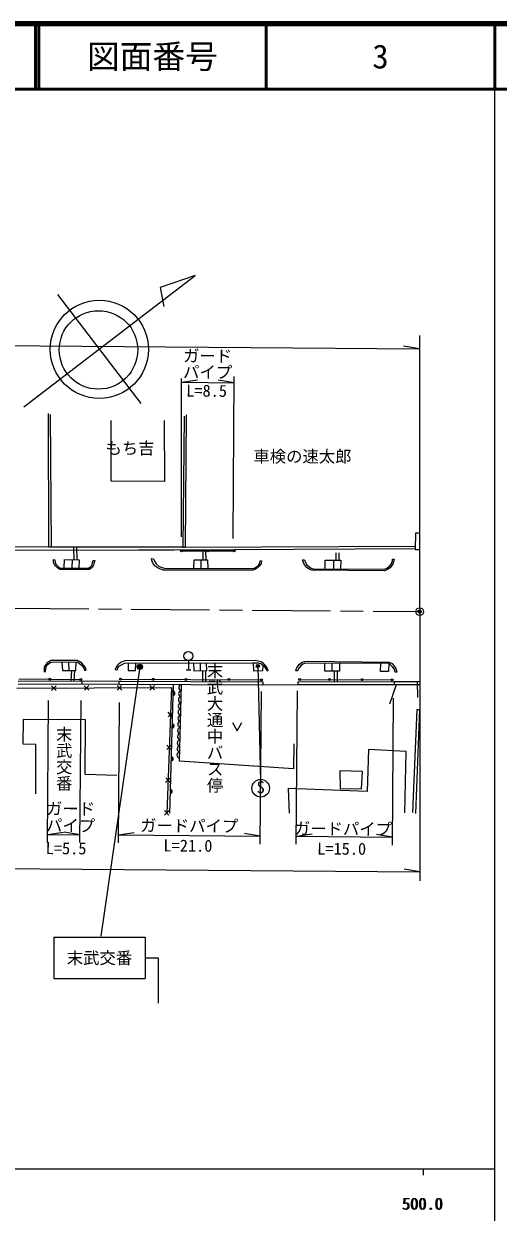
# Model space of a CAD drawing. Units: millimetres at full size, sheet at 1:1000; details may follow other scales. Extents: x 40000 to 680000, y 20000 to 380000.
# Drawn here: x 506944 to 579500, y 198357 to 380000 of the extents above; entities that cross this region are included whole.
import ezdxf
from ezdxf.enums import TextEntityAlignment as Align

# ---------------------------------------------------------------- set-up
doc = ezdxf.new("R2010")
doc.units = ezdxf.units.MM
doc.header["$LTSCALE"] = 1000
doc.header["$PDMODE"] = 32
doc.header["$PDSIZE"] = 500
doc.linetypes.add('CHAIN', pattern=[18.5, 12, -1.5, 3.5, -1.5])
for name, color, linetype, lineweight in [('M-BGD', 7, 'Continuous', 25), ('M-BGD-EXST', 7, 'Continuous', 25), ('M-BMK', 2, 'CHAIN', 13), ('M-BMK-OTRS', 5, 'Continuous', 25), ('M-BMK-SRVR', 3, 'Continuous', 25), ('M-STR-HTXT', 7, 'Continuous', 13), ('M-STR-STRC', 7, 'Continuous', 25), ('M-TTL', 2, 'Continuous', 140), ('M-TTL-BAND', 7, 'Continuous', 25), ('M-TTL-LINE', 7, 'Continuous', 50)]:
    doc.layers.add(name, color=color, linetype=linetype, lineweight=lineweight)
for name, color, linetype in [('M-BMK-HTXT', 7, 'Continuous'), ('M-OTRS', 6, 'Continuous'), ('M-TTL-TXT', 7, 'Continuous')]:
    doc.layers.add(name, color=color, linetype=linetype)
doc.styles.add('@ＭＳ ゴシック', font='')
doc.styles.add('ＭＳ ゴシック', font='')
doc.styles.get('@ＭＳ ゴシック').set_extended_font_data('@MS Gothic')
doc.styles.get('ＭＳ ゴシック').set_extended_font_data('MS Gothic')

msp = doc.modelspace()

# ---------------------------------------------------------------- hatches: boundary and pattern name
at = {"layer": 'M-BGD'}
for points in [[(529823, 277969), (529805, 277343, 0.84072)], [(529683, 272971), (529666, 272345, 0.84072)], [(529544, 267972), (529526, 267347, 0.84072)], [(529404, 262974), (529387, 262349, 0.84072)]]:
    msp.add_hatch(color=256, dxfattribs=at).paths.add_polyline_path(points)
at = {"layer": 'M-BGD-EXST'}
msp.add_hatch(color=256, dxfattribs=at).paths.add_polyline_path([(542523, 281942, 0.41421), (542650, 281612, 0.41421), (542980, 281739, 1)])
at = {"layer": 'M-STR-STRC'}
msp.add_hatch(color=256, dxfattribs=at).paths.add_polyline_path([(525072, 281580, 0.41421), (524833, 282093, 0.41421), (524320, 281854, 1)])

# ---------------------------------------------------------------- linework, layer by layer
at = {"layer": 'M-BGD'}
for p, q in [((511006, 320287), (511136, 300019)), ((514548, 300005), (514595, 298075)), ((514998, 300016), (515045, 298086)), ((529917, 299606), (566821, 299793)), ((531282, 300002), (531638, 300000)), ((514322, 298104), (514316, 296826)), ((531085, 299466), (539112, 299445)), ((534045, 298056), (534018, 296772)), ((534308, 299455), (534312, 298055)), ((534758, 299456), (534762, 298056)), ((554655, 299115), (554665, 298030)), ((555105, 299119), (555115, 298034)), ((513865, 281163), (513857, 282453)), ((532123, 282668), (532123, 281268)), ((533981, 281139), (533947, 282313)), ((554115, 281052), (554118, 282268)), ((506185, 279857), (515655, 279795)), ((514231, 281164), (514149, 279551)), ((514682, 281164), (514600, 279552)), ((521738, 279828), (543310, 279739)), ((534287, 281143), (534274, 279458)), ((534737, 281148), (534724, 279455)), ((549135, 279790), (563283, 279740)), ((554419, 281051), (554414, 279445)), ((554869, 281050), (554864, 279445)), ((506095, 279529), (515806, 279556)), ((506097, 279079), (515807, 279106)), ((511206, 278814), (511916, 278110)), ((511913, 278817), (511209, 278106)), ((515806, 279556), (521474, 279532)), ((515806, 279556), (515807, 279106)), ((515807, 279106), (521472, 279082)), ((516206, 278836), (516916, 278132)), ((516913, 278839), (516209, 278129)), ((521206, 278858), (521916, 278154)), ((521913, 278862), (521209, 278151)), ((521474, 279532), (521472, 279082)), ((521472, 279082), (543492, 278954)), ((521474, 279532), (543494, 279404)), ((526206, 278881), (526916, 278177)), ((526913, 278884), (526209, 278174)), ((529303, 259332), (529853, 279034)), ((543494, 279404), (543491, 278954)), ((543491, 278954), (548869, 278990)), ((548869, 279440), (563562, 279453)), ((548869, 279440), (548869, 278990)), ((548869, 278990), (563562, 279003)), ((562928, 276048), (563967, 279004)), ((563562, 279453), (567489, 279460)), ((563562, 279453), (563562, 279003)), ((563563, 279003), (567490, 279010)), ((567180, 277040), (567171, 279460)), ((529739, 274734), (529006, 274054)), ((529712, 274028), (529032, 274761)), ((529551, 269738), (528818, 269058)), ((529524, 269031), (528844, 269764)), ((529363, 264741), (528630, 264061)), ((529336, 264035), (528656, 264768)), ((529149, 259038), (528469, 259771)), ((529175, 259745), (528442, 259065))]:
    msp.add_line(p, q, dxfattribs=at)
for points in [[(531452, 320033), (531282, 300002), (510785, 300019), (510722, 320445)], [(531754, 320207), (531638, 299988), (566826, 300153)], [(528421, 319380), (528477, 310035), (520291, 310074), (520294, 319342)], [(567466, 302152), (566854, 302141), (566819, 299638), (567469, 299665)], [(510785, 300019), (481626, 300037), (467699, 300251)], [(467717, 299853), (482523, 299645), (506624, 299556), (524509, 299592), (529917, 299606)], [(513137, 296822), (513158, 298132), (515411, 298077), (515386, 296831)], [(532934, 296774), (532989, 298056), (535063, 298056), (535075, 296769)], [(553024, 296698), (553030, 297999), (554283, 298027), (554287, 296687)], [(554283, 298027), (555408, 298037), (555398, 296679)], [(512786, 282446), (512847, 281162), (514923, 281165), (514937, 282460)], [(522911, 282272), (522891, 281169), (524051, 281133), (524077, 282276)], [(532922, 282310), (532943, 281127), (534925, 281151), (534904, 282317)], [(542016, 282344), (542090, 281108), (543519, 281157), (543532, 281995)], [(555217, 282262), (555233, 281048), (552987, 281055), (552968, 282274)], [(562770, 282224), (562725, 281017), (561514, 281004), (561554, 282231)], [(531773, 281268), (532123, 281268), (532473, 281268)], [(505888, 278436), (529528, 278542), (528805, 259311)], [(548227, 269948), (548202, 266136), (530744, 267301), (531047, 279027)], [(566446, 259461), (567115, 275180), (567460, 275196), (566835, 259309)], [(521188, 265119), (516312, 265247), (516405, 273626), (506832, 273645), (506819, 269955), (508745, 269916), (508752, 262296)], [(538857, 273226), (539573, 271931), (540288, 273226)], [(565198, 259418), (565415, 268765), (559662, 269087), (559442, 262651), (547372, 263137), (547507, 259374)]]:
    msp.add_lwpolyline(points, dxfattribs=at)
for points in [[(517551, 297990), (517799, 297987), (517719, 297679), (517601, 297237), (517404, 296874), (517185, 296724), (516980, 296602), (512466, 296570), (512097, 296868), (511795, 297147), (511636, 297377), (511496, 297674), (511472, 298095), (511720, 298092), (511756, 297679), (511872, 297397), (512100, 297136), (512366, 296918), (512569, 296819), (516906, 296837), (517159, 297003), (517335, 297194), (517429, 297421)], [(526801, 298237), (526918, 297849), (527203, 297434), (527666, 297025), (528425, 296785), (542097, 296753), (542506, 296962), (542854, 297276), (543053, 297587), (543112, 297904), (543299, 297921), (543248, 297512), (543010, 297147), (542705, 296848), (542298, 296598), (542002, 296474), (528254, 296468), (527521, 296791), (527059, 297091), (526729, 297457), (526503, 297964), (526482, 298257)], [(549569, 298083), (549884, 298055), (550022, 297654), (550248, 297306), (550482, 297091), (550883, 296807), (551182, 296712), (562099, 296625), (562461, 296778), (562880, 297080), (563150, 297426), (563336, 297892), (563351, 298152), (563560, 298156), (563508, 297761), (563399, 297422), (563202, 297142), (562955, 296853), (562660, 296627), (562350, 296475), (562117, 296409), (550995, 296500), (550579, 296652), (550232, 296900), (549945, 297237), (549717, 297590)], [(516485, 281194), (516379, 281576), (516138, 281931), (515825, 282289), (515468, 282540), (515173, 282684), (511152, 282665), (510530, 282311), (510202, 281936), (510070, 281666), (510049, 280971), (510271, 281003), (510326, 281353), (510435, 281853), (510681, 282135), (510967, 282385), (511235, 282436), (515163, 282462), (515455, 282242), (515830, 281913), (516075, 281595), (516210, 281193)], [(544172, 281095), (544327, 281226), (544124, 281608), (543907, 281940), (543585, 282243), (543226, 282475), (542772, 282603), (542329, 282698), (522402, 282633), (521904, 282430), (521477, 282151), (521233, 281930), (521073, 281653), (520938, 281293), (521269, 281264), (521353, 281572), (521592, 281846), (521995, 282090), (522345, 282269), (541973, 282344), (542782, 282348), (543287, 282172), (543612, 281938), (543864, 281567)], [(548564, 281110), (548665, 281481), (548895, 281881), (549104, 282130), (549542, 282420), (549866, 282550), (550326, 282572), (562836, 282448), (563266, 282224), (563590, 281826), (563863, 281445), (563999, 280884), (563749, 280896), (563621, 281352), (563348, 281732), (562921, 282144), (562786, 282224), (550015, 282288), (549599, 282117), (549313, 281874), (549026, 281496), (548816, 281122)], [(555292, 265835), (555325, 263135), (558612, 263070), (558748, 265728)]]:
    msp.add_lwpolyline(points, close=True, dxfattribs=at)
for centre, radius in [((531085, 299466), 150), ((535098, 299455), 150), ((539112, 299445), 150), ((532123, 283368), 700), ((510920, 279826), 150), ((515655, 279795), 150), ((521738, 279828), 150), ((526737, 279808), 150), ((531737, 279787), 150), ((538310, 279760), 150), ((543310, 279739), 150), ((549135, 279790), 150), ((553709, 279773), 150), ((558709, 279756), 150), ((563283, 279740), 150)]:
    msp.add_circle(centre, radius, dxfattribs=at)
for centre, radius, start, end in [((529760, 277657), 318, 278.29228, 78.51001), ((531092, 277617), 476, 98.41216, 258.62989), ((531116, 278555), 476, 98.41216, 258.62989), ((531044, 275740), 476, 98.41216, 258.62989), ((531068, 276678), 476, 98.41216, 258.62989), ((530995, 273863), 476, 98.41216, 258.62989), ((531019, 274801), 476, 98.41216, 258.62989), ((529620, 272659), 318, 278.29228, 78.51001), ((530971, 272925), 476, 98.41216, 258.62989), ((530922, 271048), 476, 98.41216, 258.62989), ((530947, 271986), 476, 98.41216, 258.62989), ((530874, 269171), 476, 98.41216, 258.62989), ((530898, 270109), 476, 98.41216, 258.62989), ((529481, 267661), 318, 278.29228, 78.51001), ((530850, 268232), 476, 98.41216, 258.62989), ((529341, 262663), 318, 278.29228, 78.51001)]:
    msp.add_arc(centre, radius, start, end, dxfattribs=at)
at = {"layer": 'M-BGD-EXST'}
msp.add_line((542751, 281841), (543156, 264253), dxfattribs=at)
for centre, radius in [((542751, 281841), 250), ((543173, 263158), 1350)]:
    msp.add_circle(centre, radius, dxfattribs=at)
at = {"layer": 'M-BMK'}
msp.add_lwpolyline([(69701, 293814), (169134, 293320), (368460, 291583), (467872, 291021), (567478, 290151)], dxfattribs=at)
at = {"layer": 'M-BMK-OTRS'}
msp.add_line((567435, 332366), (567520, 248987), dxfattribs=at)
at = {"layer": 'M-BMK-SRVR'}
for p, q in [((506971, 321445), (533176, 341551)), ((533176, 341551), (527815, 339714)), ((527815, 339714), (528379, 336767)), ((512083, 338602), (524867, 321941))]:
    msp.add_line(p, q, dxfattribs=at)
for centre, radius in [((518501, 330238), 7500), ((518370, 330149), 6000), ((567478, 290151), 600)]:
    msp.add_circle(centre, radius, dxfattribs=at)
at = {"layer": 'M-OTRS'}
msp.add_point((567478, 290151), dxfattribs=at)
at = {"layer": 'M-STR-HTXT'}
for p, q in [((398777, 331611), (567437, 330328)), ((567437, 330328), (565016, 330731)), ((531063, 301599), (531083, 325762)), ((531082, 325201), (533510, 325567)), ((531082, 325201), (539101, 325140)), ((539101, 325140), (536679, 325543)), ((538948, 301316), (539107, 326077)), ((543108, 254633), (543285, 277923)), ((548617, 254591), (548795, 278051)), ((510563, 254881), (510727, 276556)), ((515543, 254843), (515708, 276580)), ((521412, 254798), (521576, 276256)), ((563310, 254480), (563481, 276949)), ((510572, 256100), (513000, 256466)), ((515552, 256062), (513130, 256465)), ((521422, 256018), (523849, 256383)), ((543117, 255853), (540695, 256255)), ((548626, 255811), (551054, 256176)), ((510572, 256100), (515552, 256062)), ((521422, 256018), (543117, 255853)), ((548626, 255811), (563319, 255699)), ((563319, 255699), (560897, 256101)), ((399095, 251662), (567519, 250381)), ((567519, 250381), (565097, 250784))]:
    msp.add_line(p, q, dxfattribs=at)
at = {"layer": 'M-STR-STRC'}
for p, q in [((524696, 281717), (518750, 240528)), ((511521, 240376), (511521, 234076)), ((511521, 240376), (525521, 240376)), ((525521, 240376), (525521, 234076)), ((525521, 237226), (527521, 237226)), ((527521, 237226), (527521, 230312)), ((511521, 234076), (525521, 234076))]:
    msp.add_line(p, q, dxfattribs=at)
msp.add_circle((524696, 281717), 400, dxfattribs=at)
at = {"layer": 'M-TTL'}
msp.add_line((680000, 380000), (40000, 380000), dxfattribs=at)
at = {"layer": 'M-TTL-BAND'}
for p, q in [((579000, 20000), (579000, 370000)), ((40000, 205000), (579000, 205000)), ((568000, 205000), (568000, 204000))]:
    msp.add_line(p, q, dxfattribs=at)
at = {"layer": 'M-TTL-LINE'}
for p, q in [((508747, 380000), (508747, 370000)), ((509247, 380000), (509247, 370000)), ((543997, 380000), (543997, 370000)), ((579000, 380000), (579000, 370000)), ((40000, 370000), (680000, 370000))]:
    msp.add_line(p, q, dxfattribs=at)

# ---------------------------------------------------------------- texts
at = {"layer": 'M-BGD-EXST', "style": 'ＭＳ ゴシック'}
msp.add_text('S', height=1833, rotation=358.508, dxfattribs=at).set_placement((542517, 261866), align=Align.BOTTOM_LEFT)
at = {"layer": 'M-BMK-HTXT', "style": 'ＭＳ ゴシック'}
for s, p in [('もち吉', (519445, 313660)), ('車検の速太郎', (542060, 312404))]:
    msp.add_text(s, height=1833, dxfattribs=at).set_placement(p, align=Align.BOTTOM_LEFT)
at = {"layer": 'M-BMK-HTXT', "style": '@ＭＳ ゴシック'}
for s, p in [('末武大通中バス停', (534696, 282366)), ('末武交番', (511631, 272674))]:
    msp.add_text(s, height=1833, rotation=270, dxfattribs=at).set_placement(p, align=Align.BOTTOM_LEFT)
at = {"layer": 'M-STR-HTXT', "style": 'ＭＳ ゴシック'}
for s, p in [('ガード', (531300, 327796)), ('パイプ', (531300, 325316)), ('L=8.5', (531779, 322474)), ('ガード', (510344, 258589)), ('パイプ', (510344, 256016)), ('ガードパイプ', (524731, 256016)), ('ガードパイプ', (548240, 255548)), ('L=5.5', (510287, 252541)), ('L=21.0', (528299, 252950)), ('L=15.0', (551808, 252482))]:
    msp.add_text(s, height=1833, rotation=359.564, dxfattribs=at).set_placement(p, align=Align.BOTTOM_LEFT)
at = {"layer": 'M-STR-STRC', "style": 'ＭＳ ゴシック'}
msp.add_text('末武交番', height=1833, dxfattribs=at).set_placement((518521, 237226), align=Align.MIDDLE_CENTER)
at = {"layer": 'M-TTL-BAND', "style": 'ＭＳ ゴシック'}
for p in [(567844, 198195), (568000, 198195)]:
    msp.add_text('500.0', height=1833, dxfattribs=at).set_placement(p, align=Align.BOTTOM_CENTER)
at = {"layer": 'M-TTL-TXT', "style": 'ＭＳ ゴシック'}
for s, p in [('図面番号', (526622, 375000)), ('3', (561497, 375000))]:
    msp.add_text(s, height=3666, dxfattribs=at).set_placement(p, align=Align.MIDDLE_CENTER)

doc.saveas('drawing.dxf')
